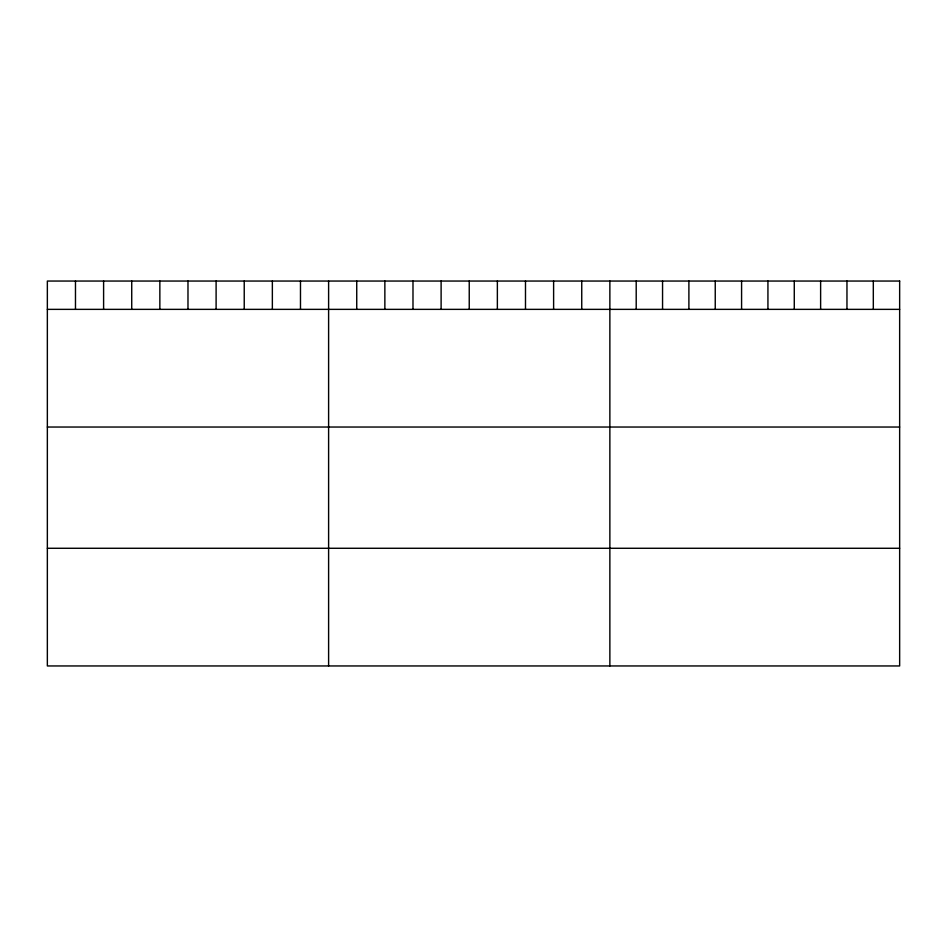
<?xml version="1.0" encoding="UTF-8"?>
<svg xmlns="http://www.w3.org/2000/svg" width="947" height="947" viewBox="0 0 947 947"><rect width="100%" height="100%" fill="white"/><g stroke="black" fill="none" stroke-linecap="round" stroke-linejoin="round"><path stroke-width="1.42" d="M47.35 309.361L899.65 309.361M47.35 427.038L899.65 427.038M47.35 548.277L899.65 548.277M873.312 281.046L873.312 309.361M846.961 281.046L846.961 309.361M820.623 281.046L820.623 309.361M794.273 281.046L794.273 309.361M767.934 281.046L767.934 309.361M741.584 281.046L741.584 309.361M715.245 281.046L715.245 309.361M688.895 281.046L688.895 309.361M662.557 281.046L662.557 309.361M636.206 281.046L636.206 309.361M609.868 281.046L609.868 665.954M581.742 281.046L581.742 309.361M553.616 281.046L553.616 309.361M525.49 281.046L525.49 309.361M497.364 281.046L497.364 309.361M469.238 281.046L469.238 309.361M441.113 281.046L441.113 309.361M412.987 281.046L412.987 309.361M384.861 281.046L384.861 309.361M356.735 281.046L356.735 309.361M328.609 281.046L328.609 665.954M300.483 281.046L300.483 309.361M272.357 281.046L272.357 309.361M244.231 281.046L244.231 309.361M216.105 281.046L216.105 309.361M187.98 281.046L187.98 309.361M159.854 281.046L159.854 309.361M131.728 281.046L131.728 309.361M103.602 281.046L103.602 309.361M75.476 281.046L75.476 309.361M899.65 281.046L47.35 281.046L47.35 665.954L899.65 665.954L899.65 281.046"/></g></svg>
